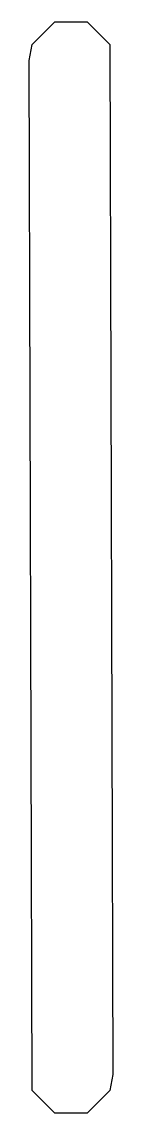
# Model space of a CAD drawing. Extents: x 37 to 347, y -147 to -34.
# Drawn here: x 331.672 to 331.792, y -134.233 to -132.668 of the extents above; entities that cross this region are included whole.
import ezdxf

# ---------------------------------------------------------------- set-up
doc = ezdxf.new("R2010")
doc.units = 0
doc.layers.add('BLACK', color=7, linetype='CONTINUOUS')

msp = doc.modelspace()

# ---------------------------------------------------------------- linework, layer by layer
at = {"layer": 'BLACK', "linetype": 'CONTINUOUS'}
for p, q in [((331.676899, -132.700532), (331.709371, -132.66806)), ((331.709371, -132.66806), (331.755293, -132.66806)), ((331.755293, -132.66806), (331.787765, -132.700532)), ((331.672332, -132.723493), (331.676899, -132.700532)), ((331.787765, -132.700532), (331.792332, -134.177621)), ((331.676899, -134.200582), (331.672332, -132.723493)), ((331.792332, -134.177621), (331.787765, -134.200582)), ((331.709371, -134.233054), (331.676899, -134.200582)), ((331.787765, -134.200582), (331.755293, -134.233054)), ((331.755293, -134.233054), (331.709371, -134.233054))]:
    msp.add_line(p, q, dxfattribs=at)

doc.saveas('drawing.dxf')
